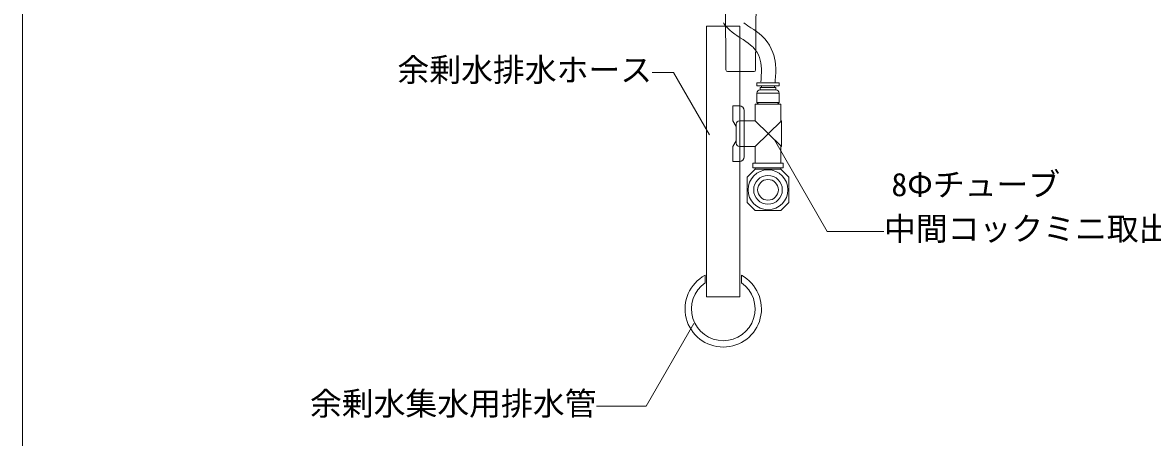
# Model space of a CAD drawing. Units: millimetres, scale not verified. Extents: x -1916 to 1917, y -1364 to 1364.
# Drawn here: x -1916 to -1206, y -922 to -661 of the extents above; entities that cross this region are included whole.
import ezdxf
from ezdxf.enums import TextEntityAlignment as Align

# ---------------------------------------------------------------- set-up
doc = ezdxf.new("R2010")
doc.units = ezdxf.units.MM
doc.header["$LTSCALE"] = 10
for name, color, linetype, lineweight in [('0-6_A-7', 5, 'Continuous', 18), ('2-4', 7, 'Continuous', 18), ('6-3', 4, 'Continuous', 5), ('6-6', 4, 'Continuous', 5), ('7-A', 7, 'Continuous', 9), ('F-4', 7, 'Continuous', 18)]:
    doc.layers.add(name, color=color, linetype=linetype, lineweight=lineweight)
doc.styles.add('ＭＳ ゴシック', font='')
doc.styles.get('ＭＳ ゴシック').set_extended_font_data('MS Gothic')

msp = doc.modelspace()

# ---------------------------------------------------------------- linework, layer by layer
at = {"layer": '0-6_A-7'}
for p, q in [((-1494.24, -850.23), (-1524.25, -902.22)), ((-1524.25, -902.22), (-1555.47, -902.22))]:
    msp.add_line(p, q, dxfattribs=at)
msp.add_lwpolyline([(-1484.56, -731.67), (-1507.14, -692.56), (-1520.53, -692.56)], dxfattribs=at)
msp.add_lwpolyline([(-1484.56, -731.67), (-1507.14, -692.56), (-1520.53, -692.56)], dxfattribs=at)
at = {"layer": '2-4'}
for p, q in [((-1455.54, -690.92), (-1455.04, -633.22)), ((-1474.51, -650.91), (-1474.16, -690.92)), ((-1473.16, -691.91), (-1456.54, -691.91)), ((-1464.85, -691.91), (-1464.85, -691.91)), ((-1455.55, -690.92), (-1455.58, -690.92)), ((-1455.54, -690.92), (-1455.54, -690.92))]:
    msp.add_line(p, q, dxfattribs=at)
for centre, start, end in [((-1473.16, -690.91), 180.49654, 269.99795), ((-1456.54, -690.91), 270.00126, 359.49615)]:
    msp.add_arc(centre, 1, start, end, dxfattribs=at)
at = {"layer": '6-3'}
for p, q in [((-1475.51, -661.7), (-1475.69, -661.41)), ((-1474.56, -662.93), (-1475.51, -661.7)), ((-1473.16, -664.51), (-1474.56, -662.93)), ((-1471.66, -665.95), (-1473.16, -664.51)), ((-1470.16, -667.21), (-1471.66, -665.95)), ((-1462.15, -661.97), (-1462.93, -661.41)), ((-1461.44, -662.45), (-1462.15, -661.97)), ((-1460.37, -663.16), (-1461.44, -662.45)), ((-1458.52, -664.36), (-1460.37, -663.16)), ((-1456.7, -665.56), (-1458.52, -664.36)), ((-1454.92, -666.79), (-1456.7, -665.56)), ((-1453.21, -668.09), (-1454.92, -666.79)), ((-1468.68, -668.34), (-1470.16, -667.21)), ((-1467.27, -669.34), (-1468.68, -668.34)), ((-1466.45, -669.9), (-1467.27, -669.34)), ((-1465.3, -670.66), (-1466.45, -669.9)), ((-1463.44, -671.87), (-1465.3, -670.66)), ((-1461.73, -673), (-1463.44, -671.87)), ((-1460.19, -674.06), (-1461.73, -673)), ((-1458.86, -675.08), (-1460.19, -674.06)), ((-1451.59, -669.48), (-1453.21, -668.09)), ((-1450.7, -670.35), (-1451.59, -669.48)), ((-1449.74, -671.39), (-1450.7, -670.35)), ((-1448.21, -673.33), (-1449.74, -671.39)), ((-1446.85, -675.43), (-1448.21, -673.33)), ((-1457.66, -676.11), (-1458.86, -675.08)), ((-1457.14, -676.62), (-1457.66, -676.11)), ((-1456.57, -677.22), (-1457.14, -676.62)), ((-1455.52, -678.57), (-1456.57, -677.22)), ((-1454.61, -679.97), (-1455.52, -678.57)), ((-1453.81, -681.48), (-1454.61, -679.97)), ((-1445.69, -677.64), (-1446.85, -675.43)), ((-1444.72, -679.95), (-1445.69, -677.64)), ((-1443.95, -682.32), (-1444.72, -679.95)), ((-1453.14, -683.07), (-1453.81, -681.48)), ((-1452.6, -684.77), (-1453.14, -683.07)), ((-1452.39, -685.63), (-1452.6, -684.77)), ((-1452.22, -686.52), (-1452.39, -685.63)), ((-1451.99, -688.37), (-1452.22, -686.52)), ((-1451.88, -690.28), (-1451.99, -688.37)), ((-1443.61, -683.72), (-1443.95, -682.32)), ((-1443.34, -685.13), (-1443.61, -683.72)), ((-1443.04, -687.57), (-1443.34, -685.13)), ((-1442.9, -690.03), (-1443.04, -687.57)), ((-1452.11, -696.88), (-1451.96, -694.54)), ((-1451.96, -694.54), (-1451.88, -692.34)), ((-1451.88, -692.34), (-1451.88, -690.28)), ((-1443.15, -697.47), (-1443, -694.98)), ((-1443, -694.98), (-1442.9, -692.5)), ((-1442.9, -692.5), (-1442.9, -690.03)), ((-1454.75, -700.91), (-1454.75, -698.91)), ((-1440.75, -700.91), (-1454.75, -700.91)), ((-1452.75, -703.41), (-1452.75, -701.91)), ((-1452.21, -698.29), (-1452.11, -696.88)), ((-1451.75, -701.91), (-1451.75, -700.91)), ((-1443.75, -701.91), (-1443.75, -700.91)), ((-1443.25, -698.91), (-1443.15, -697.47)), ((-1454.75, -705.41), (-1454.75, -711.41)), ((-1440.75, -705.41), (-1454.75, -705.41)), ((-1442.75, -703.41), (-1452.75, -703.41)), ((-1440.75, -705.41), (-1440.75, -711.41)), ((-1465.75, -713.41), (-1469.75, -713.41)), ((-1469.75, -722.95), (-1469.75, -713.41)), ((-1462.75, -716.41), (-1462.75, -745.41)), ((-1455.75, -722.91), (-1455.75, -712.41)), ((-1439.75, -712.41), (-1455.75, -712.41)), ((-1440.75, -711.41), (-1441.75, -712.41)), ((-1439.75, -722.91), (-1439.75, -712.41)), ((-1467.75, -726.41), (-1469.75, -722.95)), ((-1465.75, -722.91), (-1455.75, -722.91)), ((-1439.25, -738.91), (-1455.75, -722.91)), ((-1455.75, -738.91), (-1439.25, -722.91)), ((-1439.75, -722.91), (-1439.25, -722.91)), ((-1439.25, -738.91), (-1439.25, -722.91)), ((-1467.75, -724.91), (-1467.75, -736.91)), ((-1469.75, -738.91), (-1467.75, -735.45)), ((-1469.75, -748.41), (-1469.75, -738.91)), ((-1465.75, -738.91), (-1455.75, -738.91)), ((-1455.75, -749.41), (-1455.75, -738.91)), ((-1439.75, -738.91), (-1439.25, -738.91)), ((-1439.75, -749.41), (-1439.75, -738.91)), ((-1465.75, -748.41), (-1469.75, -748.41)), ((-1438.25, -749.41), (-1457.25, -749.41)), ((-1457.25, -749.41), (-1457.25, -752.41)), ((-1438.25, -749.41), (-1438.25, -752.41)), ((-1460.75, -758.21), (-1455.75, -753.21)), ((-1460.75, -758.21), (-1460.75, -774.21)), ((-1438.25, -752.41), (-1457.25, -752.41)), ((-1455.75, -752.41), (-1455.75, -753.21)), ((-1439.75, -753.21), (-1455.75, -753.21)), ((-1439.75, -752.41), (-1439.75, -753.21)), ((-1439.75, -753.21), (-1434.75, -758.21)), ((-1434.75, -774.21), (-1434.75, -758.21)), ((-1455.75, -779.21), (-1460.75, -774.21))]:
    msp.add_line(p, q, dxfattribs=at)
for points in [[(-1440.75, -700.91), (-1440.75, -698.91), (-1454.75, -698.91)], [(-1442.75, -703.41), (-1442.75, -701.91), (-1452.75, -701.91)], [(-1440.75, -711.41), (-1454.75, -711.41), (-1453.75, -712.41)], [(-1434.75, -774.21), (-1439.75, -779.21), (-1455.75, -779.21)]]:
    msp.add_lwpolyline(points, dxfattribs=at)
for radius in [12.5, 9, 6.5]:
    msp.add_circle((-1447.75, -766.21), radius, dxfattribs=at)
for centre, radius, start, end in [((-1452.75, -705.41), 2, 90, 180), ((-1442.75, -705.41), 2, 0, 90), ((-1465.75, -716.41), 3, 0, 90), ((-1465.75, -724.91), 2, 90, 180), ((-1465.75, -736.91), 2, 180, 270), ((-1465.75, -745.41), 3, 270, 0)]:
    msp.add_arc(centre, radius, start, end, dxfattribs=at)
at = {"layer": '6-6', "color": 5, "lineweight": 18}
for p, q in [((-1443.69, -734.91), (-1410.53, -792.35)), ((-1410.53, -792.35), (-1374.92, -792.35))]:
    msp.add_line(p, q, dxfattribs=at)
at = {"layer": '7-A'}
for p, q in [((-1486.35, -663.41), (-1486.35, -833.43)), ((-1486.35, -663.41), (-1465.35, -663.41)), ((-1465.35, -663.41), (-1465.35, -833.43)), ((-1487.26, -824.58), (-1487.26, -819.89)), ((-1464.44, -819.89), (-1464.44, -824.58)), ((-1465.35, -833.43), (-1486.35, -833.43))]:
    msp.add_line(p, q, dxfattribs=at)
for radius, start, end in [(24, 118.39144, 61.60856), (20, 124.79147, 55.20853)]:
    msp.add_arc((-1475.85, -841.01), radius, start, end, dxfattribs=at)
at = {"layer": 'F-4'}
msp.add_lwpolyline([(-1915.97, 1338.76), (-1915.97, -1364.21), (1900.73, -1364.21)], dxfattribs=at)

# ---------------------------------------------------------------- texts
at = {"layer": '0-6_A-7', "color": 7, "style": 'ＭＳ ゴシック'}
for s, p in [('余剰水排水ホース', (-1680.53, -702.56)), ('余剰水集水用排水管', (-1735.47, -912.22))]:
    msp.add_text(s, height=14.66, dxfattribs=at).set_placement(p, align=Align.BOTTOM_LEFT)
at = {"layer": '6-6', "color": 7, "style": 'ＭＳ ゴシック'}
for s, p in [('8Φチューブ', (-1370.23, -774.6)), ('中間コックミニ取出し', (-1374.92, -802.35))]:
    msp.add_text(s, height=14.66, dxfattribs=at).set_placement(p, align=Align.BOTTOM_LEFT)

doc.saveas('drawing.dxf')
